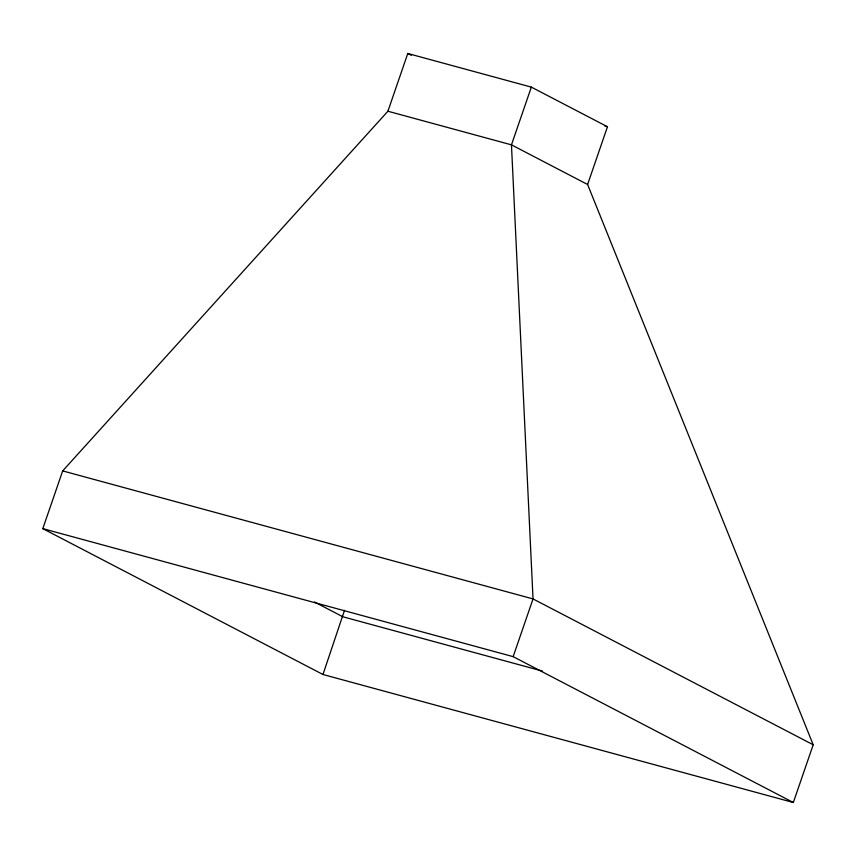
<?xml version="1.0" encoding="UTF-8"?>
<svg xmlns="http://www.w3.org/2000/svg" width="856" height="856" viewBox="0 0 856 856"><rect width="100%" height="100%" fill="white"/><g stroke="black" fill="none" stroke-linecap="round" stroke-linejoin="round"><path stroke-width="1.28" d="M344.529 610.296L322.969 674.496L793.319 802.511L813.2 744.774L587.601 184.489L511.46 144.846L387.907 111.227L62.681 470.907L42.8 528.634L322.969 674.496M387.907 111.227L407.788 53.489L531.341 87.119L607.471 126.752L587.601 184.489M531.341 87.119L511.46 144.846L533.031 598.922L513.151 656.648L793.319 802.511M604.903 126.057L607.471 126.752M62.681 470.907L533.031 598.922L813.2 744.774M42.8 528.634L513.151 656.648M542.586 671.125L342.849 616.769L314.473 601.993M407.788 53.489L411.308 55.319"/></g></svg>
